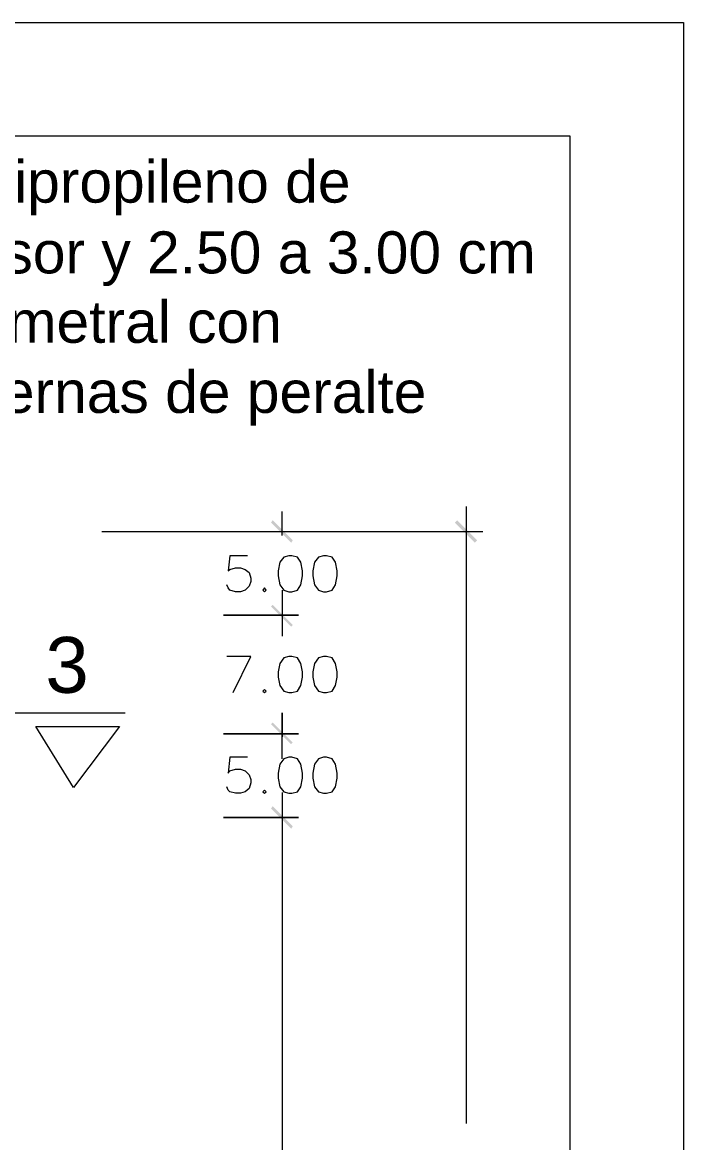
# Model space of a CAD drawing. Header units: inches. Extents: x 0.21 to 4.55, y 0.23 to 3.12.
# Drawn here: x 4.16 to 4.553, y 2.456 to 3.121 of the extents above; entities that cross this region are included whole.
import ezdxf

# ---------------------------------------------------------------- set-up
doc = ezdxf.new("R2010")
doc.units = ezdxf.units.IN
doc.header["$MEASUREMENT"] = 0
for name, color, linetype in [('PDF_0', 7, 'Continuous'), ('PDF_cotas', 7, 'Continuous'), ('PDF_MESA', 7, 'Continuous'), ('PDF_PIEZAS', 7, 'Continuous'), ('PDF_TEXTO', 7, 'Continuous')]:
    doc.layers.add(name, color=color, linetype=linetype)
doc.styles.add('PDF Arial', font='arial.ttf')

msp = doc.modelspace()

# ---------------------------------------------------------------- linework, layer by layer
at = {"layer": 'PDF_0', "lineweight": 5}
for points in [[(4.31415, 2.81646), (4.31415, 2.81886), (4.31415, 2.83083)], [(4.42331, 2.8337), (4.42331, 2.46694)], [(4.2069, 2.81886), (4.43337, 2.81886)], [(4.2792, 2.81886), (4.32372, 2.81886)], [(4.31415, 2.7839), (4.31415, 2.75661)], [(4.31415, 2.77098), (4.31415, 2.76906), (4.31415, 2.75709)], [(4.31415, 2.68383), (4.31415, 2.71113), (4.31415, 2.69868), (4.31415, 2.69676)], [(4.31415, 2.66372), (4.31415, 2.44443)], [(4.31415, 2.65128), (4.31415, 2.64888), (4.31415, 2.63691)]]:
    msp.add_lwpolyline(points, dxfattribs=at)
at = {"layer": 'PDF_0', "lineweight": 13}
for points in [[(4.29356, 2.80449), (4.28303, 2.80449), (4.28207, 2.79539), (4.28303, 2.79635), (4.28638, 2.79731), (4.28925, 2.79731), (4.29212, 2.79635), (4.29452, 2.79444), (4.29547, 2.79108), (4.29547, 2.78917), (4.29452, 2.7863), (4.29212, 2.7839), (4.28925, 2.78295), (4.28638, 2.78295), (4.28303, 2.7839), (4.28207, 2.78534), (4.28111, 2.78725)], [(4.28494, 2.7231), (4.29547, 2.74464), (4.28111, 2.74464)], [(4.29356, 2.68479), (4.28303, 2.68479), (4.28207, 2.67522), (4.28303, 2.67665), (4.28638, 2.67761), (4.28925, 2.67761), (4.29212, 2.67665), (4.29452, 2.67426), (4.29547, 2.67138), (4.29547, 2.66947), (4.29452, 2.66612), (4.29212, 2.6642), (4.28925, 2.66325), (4.28638, 2.66325), (4.28303, 2.6642), (4.28207, 2.66516), (4.28111, 2.66708)]]:
    msp.add_lwpolyline(points, dxfattribs=at)
for points in [[(4.31798, 2.80449), (4.31511, 2.80353), (4.31271, 2.80066), (4.31175, 2.79539), (4.31175, 2.79252), (4.31271, 2.78725), (4.31511, 2.7839), (4.31798, 2.78295), (4.31989, 2.78295), (4.32324, 2.7839), (4.32516, 2.78725), (4.32612, 2.79252), (4.32612, 2.79539), (4.32516, 2.80066), (4.32324, 2.80353), (4.31989, 2.80449)], [(4.33857, 2.80449), (4.33569, 2.80353), (4.3333, 2.80066), (4.33234, 2.79539), (4.33234, 2.79252), (4.3333, 2.78725), (4.33569, 2.7839), (4.33857, 2.78295), (4.34048, 2.78295), (4.34383, 2.7839), (4.34575, 2.78725), (4.34671, 2.79252), (4.34671, 2.79539), (4.34575, 2.80066), (4.34383, 2.80353), (4.34048, 2.80449)], [(4.30361, 2.78534), (4.30266, 2.7839), (4.30361, 2.78295), (4.30457, 2.7839)], [(4.31798, 2.74464), (4.31511, 2.74368), (4.31271, 2.74033), (4.31175, 2.73554), (4.31175, 2.73219), (4.31271, 2.7274), (4.31511, 2.72405), (4.31798, 2.7231), (4.31989, 2.7231), (4.32324, 2.72405), (4.32516, 2.7274), (4.32612, 2.73219), (4.32612, 2.73554), (4.32516, 2.74033), (4.32324, 2.74368), (4.31989, 2.74464)], [(4.33857, 2.74464), (4.33569, 2.74368), (4.3333, 2.74033), (4.33234, 2.73554), (4.33234, 2.73219), (4.3333, 2.7274), (4.33569, 2.72405), (4.33857, 2.7231), (4.34048, 2.7231), (4.34383, 2.72405), (4.34575, 2.7274), (4.34671, 2.73219), (4.34671, 2.73554), (4.34575, 2.74033), (4.34383, 2.74368), (4.34048, 2.74464)], [(4.30361, 2.72501), (4.30266, 2.72405), (4.30361, 2.7231), (4.30457, 2.72405)], [(4.31798, 2.68479), (4.31511, 2.68383), (4.31271, 2.68048), (4.31175, 2.67522), (4.31175, 2.67234), (4.31271, 2.66708), (4.31511, 2.6642), (4.31798, 2.66325), (4.31989, 2.66325), (4.32324, 2.6642), (4.32516, 2.66708), (4.32612, 2.67234), (4.32612, 2.67522), (4.32516, 2.68048), (4.32324, 2.68383), (4.31989, 2.68479)], [(4.33857, 2.68479), (4.33569, 2.68383), (4.3333, 2.68048), (4.33234, 2.67522), (4.33234, 2.67234), (4.3333, 2.66708), (4.33569, 2.6642), (4.33857, 2.66325), (4.34048, 2.66325), (4.34383, 2.6642), (4.34575, 2.66708), (4.34671, 2.67234), (4.34671, 2.67522), (4.34575, 2.68048), (4.34383, 2.68383), (4.34048, 2.68479)], [(4.30361, 2.66516), (4.30266, 2.6642), (4.30361, 2.66325), (4.30457, 2.6642)]]:
    msp.add_lwpolyline(points, close=True, dxfattribs=at)
at = {"layer": 'PDF_0', "lineweight": 5}
for points in [[(4.32372, 2.76906), (4.2792, 2.76906)], [(4.16763, 2.70299), (4.21743, 2.70299), (4.19014, 2.6666)], [(4.32372, 2.69868), (4.2792, 2.69868)], [(4.32372, 2.64888), (4.2792, 2.64888)]]:
    msp.add_lwpolyline(points, close=True, dxfattribs=at)
at = {"layer": 'PDF_0', "transparency": 33554559}
for points in [[(4.3084, 2.82556), (4.30744, 2.82412), (4.32037, 2.81359)], [(4.30744, 2.82412), (4.32037, 2.81359), (4.31941, 2.81215)], [(4.43002, 2.81359), (4.41661, 2.82412), (4.41805, 2.82556)], [(4.42858, 2.81215), (4.43002, 2.81359), (4.41661, 2.82412)], [(4.32037, 2.76331), (4.30744, 2.77433), (4.3084, 2.77528)], [(4.32037, 2.76331), (4.30744, 2.77433), (4.3084, 2.77528)], [(4.31941, 2.76236), (4.32037, 2.76331), (4.30744, 2.77433)], [(4.31941, 2.76236), (4.32037, 2.76331), (4.30744, 2.77433)], [(4.3084, 2.70538), (4.30744, 2.70442), (4.32037, 2.69341)], [(4.3084, 2.70538), (4.30744, 2.70442), (4.32037, 2.69341)], [(4.30744, 2.70442), (4.32037, 2.69341), (4.31941, 2.69245)], [(4.30744, 2.70442), (4.32037, 2.69341), (4.31941, 2.69245)], [(4.32037, 2.64361), (4.30744, 2.65415), (4.3084, 2.65558)], [(4.32037, 2.64361), (4.30744, 2.65415), (4.3084, 2.65558)], [(4.31941, 2.64218), (4.32037, 2.64361), (4.30744, 2.65415)], [(4.31941, 2.64218), (4.32037, 2.64361), (4.30744, 2.65415)]]:
    msp.add_solid(points, dxfattribs=at)
at = {"layer": 'PDF_cotas', "lineweight": 5}
msp.add_lwpolyline([(0.27308, 3.05395), (4.48508, 3.05395), (4.48508, 0.30132), (0.27308, 0.30132)], close=True, dxfattribs=at)
at = {"layer": 'PDF_MESA', "lineweight": 5}
msp.add_lwpolyline([(3.98713, 2.71113), (4.22078, 2.71113)], dxfattribs=at)
at = {"layer": 'PDF_PIEZAS', "lineweight": 5}
msp.add_lwpolyline([(0.20556, 3.12146), (4.55259, 3.12146), (4.55259, 0.23381), (0.20556, 0.23381)], close=True, dxfattribs=at)

# ---------------------------------------------------------------- texts
at = {"layer": 'PDF_TEXTO', "attachment_point": 7, "style": 'PDF Arial'}
for s, insert, char_height in [('Tablero de Polipropileno de', (3.92776, 3.00679), 0.0249902), ('5 mm de espesor y 2.50 a 3.00 cm', (3.92728, 2.96472), 0.0249902), ('de peralte perimetral con', (3.92776, 2.92348), 0.0249902), ('nervaduras internas de peralte', (3.92632, 2.88182), 0.0249902), ('3', (4.17338, 2.72251), 0.03318)]:
    msp.add_mtext(s, dxfattribs=dict(at, insert=insert, char_height=char_height))

doc.saveas('drawing.dxf')
